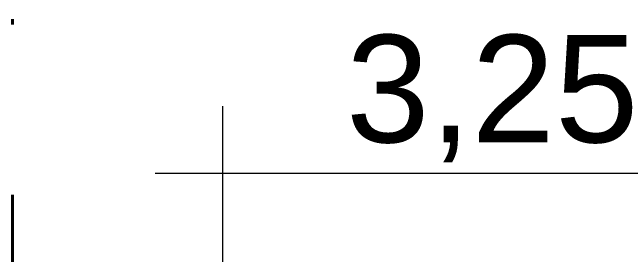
# Model space of a CAD drawing. Header units: metres. Extents: x 47723 to 48001, y 23322 to 23573.
# Drawn here: x 47831.17 to 47842.68, y 23460.05 to 23464.57 of the extents above; entities that cross this region are included whole.
import ezdxf
from ezdxf.enums import TextEntityAlignment as Align

# ---------------------------------------------------------------- set-up
doc = ezdxf.new("R2010")
doc.units = ezdxf.units.M
doc.header["$LTSCALE"] = 0.25
doc.linetypes.add('DIVIDEX2', pattern=[63.5, 25.4, -12.7, 0, -12.7, 0, -12.7])
for name, color, linetype in [('0 @ 0.05', 7, 'Continuous'), ('0 @ 0.1', 7, 'Continuous'), ('0 @ 1', 7, 'Continuous'), ('SIMB_01', 1, 'Continuous'), ('SIMB_PREENCHIMENTO', 253, 'Continuous'), ('SIMB_TXT', 1, 'Continuous')]:
    doc.layers.add(name, color=color, linetype=linetype)
doc.layers.add('SIMB_LCT', color=252, linetype='DIVIDEX2', lineweight=100)
doc.styles.add('SIMB', font='arial.ttf')

# ---------------------------------------------------------------- blocks, each defined once
blk = doc.blocks.new('*U316')
at = {"layer": 'SIMB_PREENCHIMENTO', "transparency": 33554587}
h = blk.add_hatch(color=256, dxfattribs=at)
h.dxf.hatch_style = 1
h.paths.add_polyline_path([(1.562, 1.562), (0, 1.562), (0, 0)])
at = {"layer": 'SIMB_01'}
for p, q in [((0, 7.777), (0, 0)), ((-1.25, 6.527), (10.181, 6.527))]:
    blk.add_line(p, q, dxfattribs=at)
blk.add_lwpolyline([(-1.562, 1.562), (0, 0), (1.562, 1.562), (-1.562, 1.562)], dxfattribs=at)
at = {"layer": 'SIMB_TXT', "style": 'SIMB'}
blk.add_attdef('00,00', (2.299, 7.103), '', height=2, dxfattribs=at)
blk = doc.blocks.new('*U685')
at = {"layer": '0 @ 0.05', "xscale": 0.05, "yscale": 0.05, "zscale": 0.05}
blk.add_blockref('*U316', (47835.072, 23455.05), dxfattribs=at).add_auto_attribs({'00,00': '3,25'})
at = {"layer": '0 @ 0.1', "xscale": 0.1, "yscale": 0.1, "zscale": 0.1}
blk.add_blockref('*U316', (47835.072, 23455.05), dxfattribs=at).add_auto_attribs({'00,00': '3,25'})
at = {"layer": '0 @ 1'}
blk.add_blockref('*U316', (47835.072, 23455.05), dxfattribs=at).add_auto_attribs({'00,00': '3,25'})
blk = doc.blocks.new('*U71')
at = {"layer": 'SIMB_LCT'}
blk.add_line((-6, 0), (-54.483, 0), dxfattribs=at)
at = {"layer": 'SIMB_TXT', "style": 'SIMB'}
for tag, height, p in [('000', 3.5, (-2.25, 0)), ('999', 2, (2.525, 0))]:
    blk.add_attdef(tag, text='', height=height, rotation=90, dxfattribs=at).set_placement(p, align=Align.MIDDLE_CENTER)
blk = doc.blocks.new('*U738')
at = {"layer": '0 @ 1', "rotation": 270}
blk.add_blockref('*U71', (47831.169, 23416.674), dxfattribs=at)

msp = doc.modelspace()

# ---------------------------------------------------------------- block references
for name in ['*U738', '*U685']:
    msp.add_blockref(name, (0, 0))

doc.saveas('drawing.dxf')
